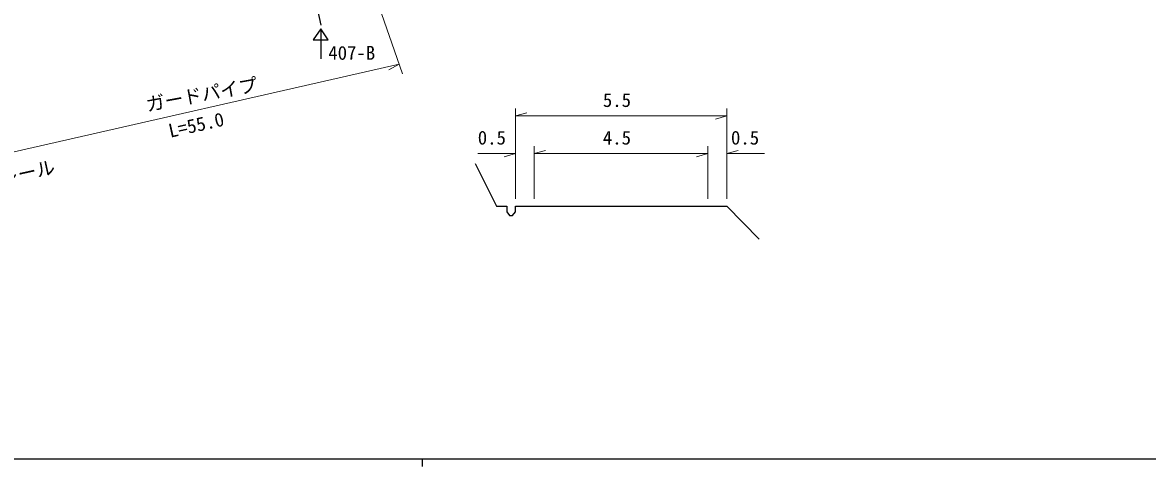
# Model space of a CAD drawing. Units: millimetres, scale not verified. Extents: x 40000 to 680000, y 20000 to 380000.
# Drawn here: x 214890 to 364382, y 204000 to 263031 of the extents above; entities that cross this region are included whole.
import ezdxf
from ezdxf.enums import TextEntityAlignment as Align

# ---------------------------------------------------------------- set-up
doc = ezdxf.new("R2010")
doc.units = ezdxf.units.MM
doc.header["$LTSCALE"] = 1000
for name, color, linetype, lineweight in [('M-BGD', 7, 'Continuous', 25), ('M-STR-HTXT', 7, 'Continuous', 13), ('M-STR-STRC', 7, 'Continuous', 25), ('M-TTL-BAND', 7, 'Continuous', 25)]:
    doc.layers.add(name, color=color, linetype=linetype, lineweight=lineweight)
doc.styles.add('ＭＳ ゴシック', font='')
doc.styles.get('ＭＳ ゴシック').set_extended_font_data('MS Gothic')

msp = doc.modelspace()

# ---------------------------------------------------------------- linework, layer by layer
at = {"layer": 'M-BGD'}
for p, q in [((275044, 244286), (277856, 238602)), ((277856, 238602), (279237, 238602)), ((279237, 238602), (279237, 237852)), ((279237, 237852), (279621, 237352)), ((280004, 237352), (280388, 237852)), ((280388, 237852), (280388, 238602)), ((280388, 238602), (308468, 238602)), ((308468, 238602), (312778, 234215)), ((279621, 237352), (280004, 237352))]:
    msp.add_line(p, q, dxfattribs=at)
at = {"layer": 'M-STR-HTXT'}
for p, q in [((256787, 281029), (265372, 256203)), ((212828, 245598), (264929, 257485)), ((264929, 257485), (263560, 256742)), ((280388, 239602), (280388, 251602)), ((308468, 251602), (308468, 239602)), ((280388, 250602), (281891, 251012)), ((280388, 250602), (308468, 250602)), ((308468, 250602), (306965, 250192)), ((280388, 245602), (275388, 245602)), ((280388, 245602), (278886, 245192)), ((282888, 246602), (282888, 239602)), ((282888, 245602), (284391, 246012)), ((282888, 245602), (305968, 245602)), ((305968, 245602), (304465, 245192)), ((305968, 246602), (305968, 239602)), ((308468, 245602), (309970, 246012)), ((308468, 245602), (313468, 245602))]:
    msp.add_line(p, q, dxfattribs=at)
at = {"layer": 'M-STR-STRC'}
for p, q in [((250939, 278781), (254547, 262658)), ((254512, 262205), (253512, 260705)), ((255512, 260705), (254512, 262205)), ((254512, 262205), (254512, 258205)), ((253512, 260705), (255512, 260705))]:
    msp.add_line(p, q, dxfattribs=at)
at = {"layer": 'M-TTL-BAND'}
for p, q in [((40000, 205000), (579000, 205000)), ((268000, 205000), (268000, 204000))]:
    msp.add_line(p, q, dxfattribs=at)

# ---------------------------------------------------------------- texts
at = {"layer": 'M-STR-HTXT', "style": 'ＭＳ ゴシック'}
for s, rotation, p in [('ガードパイプ', 10.5, (231592, 250651)), ('L=55.0', 12.6, (234643, 247167)), ('ガードレール', 12.4, (204817, 239233))]:
    msp.add_text(s, height=1833, rotation=rotation, dxfattribs=at).set_placement(p, align=Align.BOTTOM_LEFT)
for s, p in [('5.5', (292011, 251251)), ('0.5', (275388, 246251)), ('4.5', (292011, 246251)), ('0.5', (309034, 246251))]:
    msp.add_text(s, height=1833, dxfattribs=at).set_placement(p, align=Align.BOTTOM_LEFT)
at = {"layer": 'M-STR-STRC', "style": 'ＭＳ ゴシック'}
msp.add_text('407-B', height=1833, dxfattribs=at).set_placement((255524, 257526), align=Align.BOTTOM_LEFT)

doc.saveas('drawing.dxf')
